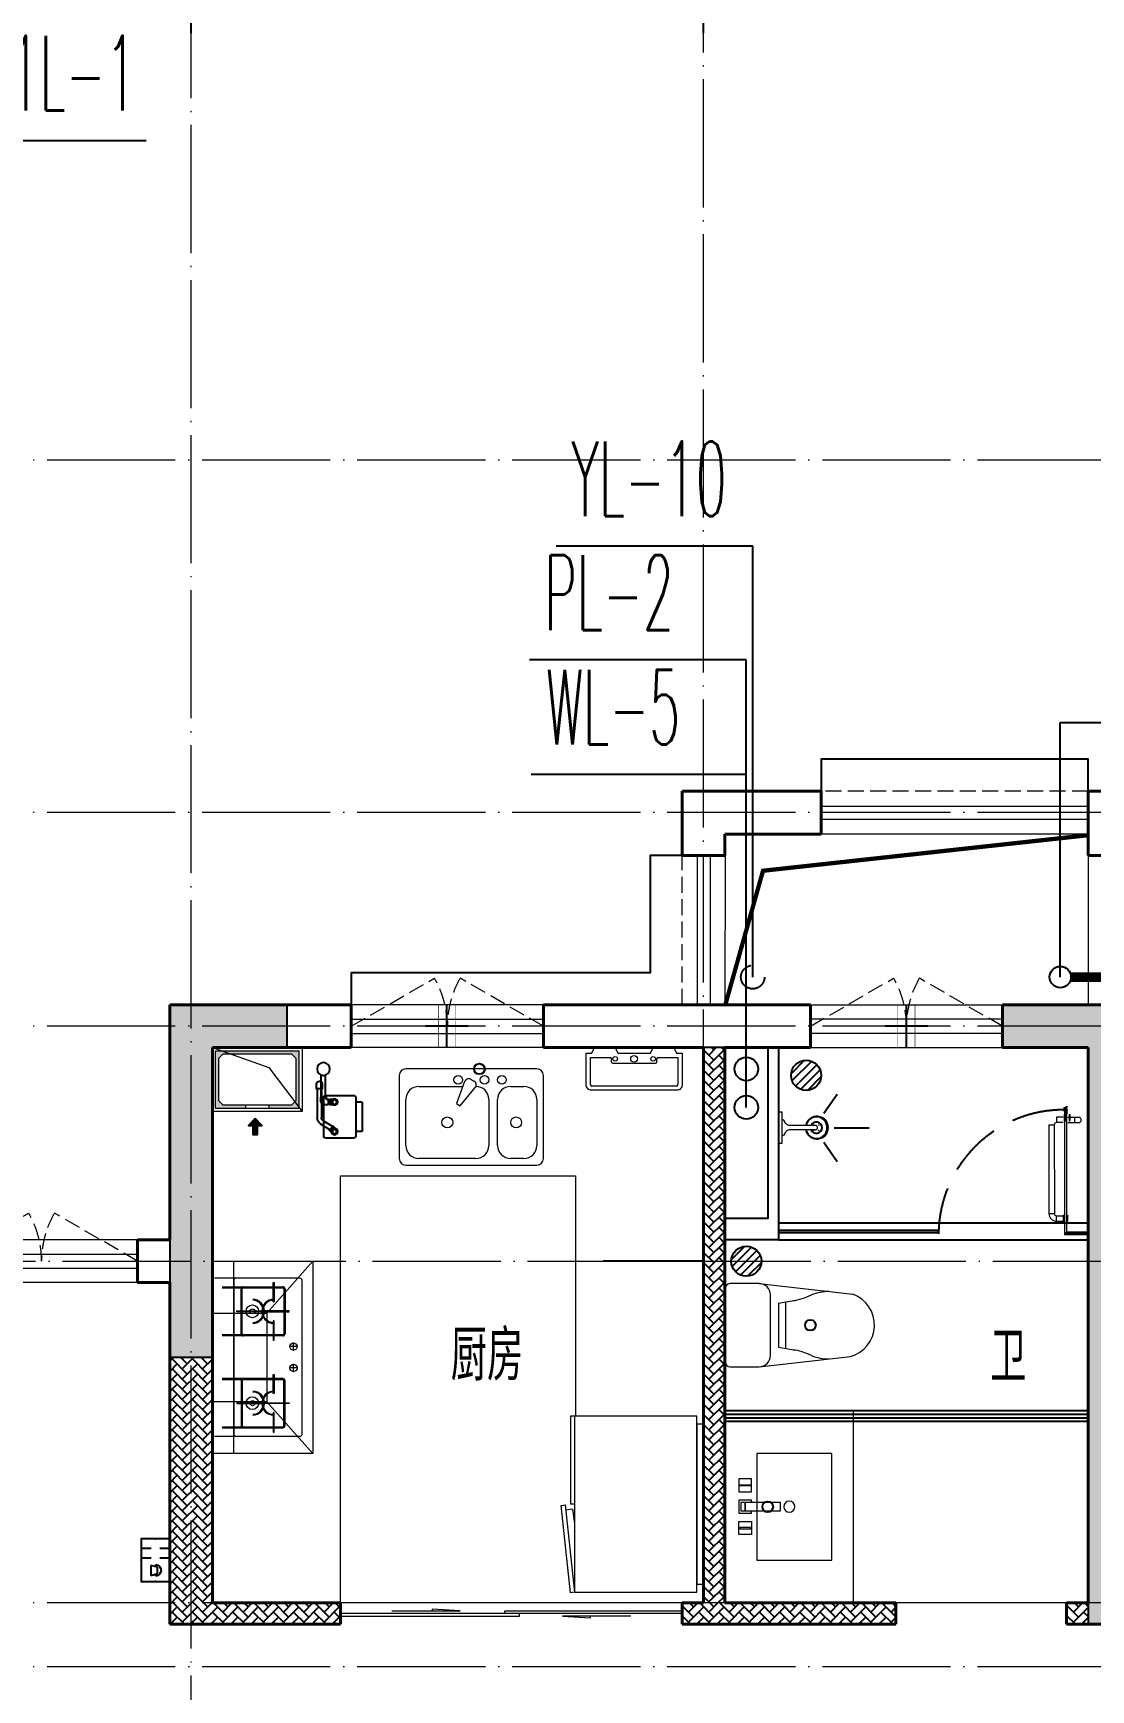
# Model space of a CAD drawing. Extents: x 27938 to 1042331, y -235042 to 1535213.
# Drawn here: x 696977 to 701930, y 370616 to 378374 of the extents above; entities that cross this region are included whole.
import ezdxf
from ezdxf.enums import TextEntityAlignment as Align

# ---------------------------------------------------------------- set-up
doc = ezdxf.new("R2010")
doc.units = 0
doc.header["$LTSCALE"] = 1000
doc.header["$MEASUREMENT"] = 0
doc.linetypes.add('DASH', pattern=[0.35, 0.25, -0.1])
doc.linetypes.add('DOTE', pattern=[2.42, 2, -0.2, 0.02, -0.2])
for name, color, linetype in [('$RECOVER_210609100354-13', 7, 'Continuous'), ('$RECOVER_210609100354-32', 7, 'Continuous'), ('3.5方案汇报，与郭总、侯月琴确定户型_t8$0$2020.03.04 -1安徽标准化洋房户型(UA）_t8_t8$0$看线', 154, 'Continuous'), ('AH-FURNITURE', 1, 'Continuous'), ('AXIS', 3, 'Continuous'), ('COLUMN', 9, 'Continuous'), ('CURTWALL', 4, 'Continuous'), ('DIM_凝结', 3, 'Continuous'), ('DIM_污水', 3, 'Continuous'), ('DIM_给水', 3, 'Continuous'), ('DIM_雨水', 3, 'Continuous'), ('DIM_餐饮排水', 3, 'Continuous'), ('EQUIP-安防', 3, 'Continuous'), ('EQUIP_地漏', 7, 'Continuous'), ('EQUIP_污水', 7, 'Continuous'), ('IP-bath&kitchen-JOHNSON', 4, 'Continuous'), ('P-bath&kitchen-JOHNSON', 4, 'Continuous'), ('PIPE-凝结', 150, 'N'), ('PUB_TEXT', 4, 'Continuous'), ('VPIPE-凝结', 150, 'Continuous'), ('VPIPE-污水', 2, 'W'), ('VPIPE-雨水', 4, 'DASH'), ('VPIPE-餐饮排水', 41, 'P'), ('保温', 6, 'Continuous'), ('建筑-排气道', 9, 'Continuous'), ('机电标识类', 1, 'Continuous'), ('看线', 251, 'Continuous')]:
    doc.layers.add(name, color=color, linetype=linetype)
for name, color, linetype, lineweight in [('DOTE', 19, 'DOTE', 9), ('LVTRY', 1, 'Continuous', 13), ('PUB_HATCH', 8, 'Continuous', 9), ('WALL', 9, 'Continuous', 40), ('WINDOW', 8, 'Continuous', 15), ('平面-栏杆', 135, 'Continuous', 15), ('平面-看线', 45, 'Continuous', 15), ('平面-空调室内机', 176, 'Continuous', 9), ('平面-空调预留孔', 173, 'Continuous', 15), ('空调', 76, 'Continuous', 13), ('立面-洞口示意', 152, 'Continuous', 13)]:
    doc.layers.add(name, color=color, linetype=linetype, lineweight=lineweight)
doc.styles.add('_TCH_DIM_T3', font='SIMPLEX.shx', dxfattribs={"width": 0.494118, "bigfont": 'GBCBIG.shx'})
doc.styles.add('_TEL_DIM', font='SIMPLEX', dxfattribs={"width": 0.8, "height": 3.5, "bigfont": 'HZTXT'})
doc.styles.add('_TWT_SERIAL', font='simplex.shx', dxfattribs={"width": 0.6, "oblique": 10, "height": 3, "bigfont": 'aadri.shx'})
doc.styles.add('DIM_FONT', font='SIMPLEX.shx', dxfattribs={"width": 0.56})
doc.styles.get("Standard").update_dxf_attribs({"font": 'gbenor.shx', "bigfont": 'gbcbig.shx'})
doc.linetypes.add('N', pattern='A,3,-0.2,["N",Standard,S=0.25,R=0,X=-0.1,Y=-0.115],-0.2', length=3.4)
doc.linetypes.add('P', pattern='A,3,-0.2,["P",Standard,S=0.25,R=0,X=-0.1,Y=-0.115],-0.2', length=3.4)
doc.linetypes.add('W', pattern='A,3,-0.2,["W",Standard,S=0.25,R=0,X=-0.1,Y=-0.115],-0.2', length=3.4)
doc.dimstyles.new('_TCH_ARCH&&100', dxfattribs={"dimtxt": 297.5, "dimasz": 100, "dimexe": 250, "dimexo": 300, "dimgap": 126.25, "dimtad": 1, "dimdec": 0, "dimzin": 0, "dimdsep": 46, "dimtxsty": '_TCH_DIM_T3', "dimblk": 'ARCHTICK', "dimcen": 0.09, "dimclrt": 4, "dimazin": 2, "dimtfac": 1, "dimtdec": 0, "dimtix": 1, "dimtmove": 2, "dimatfit": 3, "dimfxl": 1, "dimtolj": 1, "dimtzin": 0, "dimarcsym": 0})
pattern_1 = [(45, (0, 0), (0, 47.4157523), [100.584, -33.528]), (135, (23.708, 23.708), (3e-15, 47.4157523), [100.584, -33.528])]

# ---------------------------------------------------------------- blocks, each defined once
blk = doc.blocks.new('dongkong')
at = {"color": 0}
blk.add_wipeout([(-603756, 210771), (-603756, 210570.8), (-603836, 210570.8), (-603836, 210771)], dxfattribs=at)
at = {"layer": '机电标识类', "color": 0, "linetype": 'DASH', "ltscale": 400}
for p, q in [((-603796, 210771), (-603796, 210570.8)), ((-603896, 210670.7), (-603696, 210670.7))]:
    blk.add_line(p, q, dxfattribs=at)
at = {"layer": '空调', "color": 0, "linetype": 'DASH', "const_width": 2}
blk.add_lwpolyline([(-603756, 210771), (-603756, 210570.8), (-603836, 210570.8), (-603836, 210771)], close=True, dxfattribs=at)
blk = doc.blocks.new('GFDGDGRDGRDG')
at = {"layer": 'DOTE', "linetype": 'DOTE', "ltscale": 0.3}
for p, q in [((590893.7, 360558.3), (590893.7, 376108.3)), ((593293.7, 368758.3), (593293.7, 376108.3)), ((626393.7, 374108.3), (573593.7, 374108.3)), ((626393.7, 372458.3), (573593.7, 372458.3)), ((626393.7, 371458.3), (573593.7, 371458.3)), ((573593.7, 370358.3), (626393.7, 370358.3)), ((626393.7, 368758.3), (573593.7, 368758.3)), ((626393.7, 368458.3), (573593.7, 368458.3))]:
    blk.add_line(p, q, dxfattribs=at)
blk = doc.blocks.new('VDVDVDCZSCCS')
at = {"layer": '保温', "linetype": 'ByBlock', "ltscale": 10}
h = blk.add_hatch(dxfattribs=at)
h.set_pattern_fill('AR-HBONE', color=251, scale=55)
h.set_pattern_definition(pattern_1)
h.paths.add_polyline_path([(554116.6, 373623.7), (554116.5, 371023.7), (554016.5, 371023.7), (554016.6, 373623.7)])
h = blk.add_hatch(dxfattribs=at)
h.set_pattern_fill('AR-HBONE', color=251, scale=55)
h.set_pattern_definition(pattern_1)
h.paths.add_polyline_path([(551716.6, 372173.7), (551716.5, 370923.7), (551516.5, 370923.7), (551516.6, 372173.7)])
h = blk.add_hatch(dxfattribs=at)
h.set_pattern_fill('AR-HBONE', color=251, scale=55)
h.set_pattern_definition(pattern_1)
h.paths.add_polyline_path([(551716.5, 370923.7), (551716.5, 371023.7), (552316.5, 371023.7), (552316.5, 370923.7)])
h = blk.add_hatch(dxfattribs=at)
h.set_pattern_fill('AR-HBONE', color=251, scale=55)
h.set_pattern_definition(pattern_1)
edge = h.paths.add_edge_path()
edge.add_line((553916.6, 370923.7), (553916.6, 371023.7))
edge.add_line((553917.7, 371023.7), (554916.5, 371023.7))
edge.add_line((554916.5, 371023.7), (554916.5, 370923.7))
edge.add_line((554916.5, 370923.7), (553916.6, 370923.7))
h = blk.add_hatch(dxfattribs=at)
h.set_pattern_fill('AR-HBONE', color=251, scale=55)
h.set_pattern_definition(pattern_1)
h.paths.add_polyline_path([(555716.5, 370923.7), (555716.5, 371023.7), (555816.5, 371023.7), (555816.5, 370923.7)])
at = {"layer": '保温', "color": 251, "linetype": 'ByBlock', "ltscale": 10}
blk.add_line((554116.6, 373623.7), (554016.6, 373623.7), dxfattribs=at)
blk = doc.blocks.new('HFHFHFHFTF')
at = {"layer": 'PUB_HATCH'}
for points in [[(552066.6, 373623.7), (552066.6, 373823.7), (551516.6, 373823.7), (551516.6, 372173.7), (551716.6, 372173.7), (551716.6, 373623.7)], [(556016.6, 373823.7), (555416.6, 373823.7), (555416.6, 373623.7), (555816.6, 373623.7), (555816.6, 370923.7), (556016.6, 370923.7)]]:
    blk.add_hatch(color=256, dxfattribs=at).paths.add_polyline_path(points)
at = {"layer": 'COLUMN', "color": 8}
for p, q in [((552066.6, 373823.7), (551516.6, 373823.7)), ((551516.6, 373823.7), (551516.6, 372173.7)), ((552066.6, 373623.7), (552066.6, 373823.7)), ((556016.6, 373823.7), (555416.6, 373823.7)), ((555416.6, 373823.7), (555416.6, 373623.7)), ((551716.6, 372173.7), (551716.6, 373623.7)), ((551716.6, 373623.7), (552066.6, 373623.7)), ((555416.6, 373623.7), (555816.6, 373623.7)), ((555816.6, 373623.7), (555816.6, 370923.7)), ((551516.6, 372173.7), (551716.6, 372173.7)), ((555816.6, 370923.7), (556016.6, 370923.7))]:
    blk.add_line(p, q, dxfattribs=at)
blk = doc.blocks.new('A$C60D053AF')
at = {"layer": 'AH-FURNITURE', "color": 0}
for p, q in [((192.5, -71), (327.6, -71)), ((232.5, -90), (128.3, -90)), ((232.5, -110), (128.3, -110)), ((192.5, -91), (327.6, -91)), ((245, -129.5), (245, -122.5)), ((265, -129.5), (265, -122.5)), ((341.7, -96.9), (370, -143.2)), ((355.9, -82.7), (384.2, -129)), ((255, -281), (255, -251)), ((255, -281), (393, -281)), ((393, -281), (393, -251))]:
    blk.add_line(p, q, dxfattribs=at)
for points in [[(170, -68, 1), (170, -94), (192.5, -94), (192.5, -68)], [(234, -251), (414, -251, 0.414214), (424, -241), (424, -111, 0.414214), (414, -101), (234, -101, 0.414214), (224, -111), (224, -241, 0.414214)], [(268, -122.5), (268, -107, 0.414214), (248, -87), (232.5, -87), (232.5, -113), (242, -113), (242, -122.5)], [(242, -152, 1), (268, -152), (268, -129.5), (242, -129.5)], [(383.8, -161.2, 1), (402.2, -142.8), (386.3, -126.9), (367.9, -145.3)]]:
    blk.add_lwpolyline(points, format="xyb", close=True, dxfattribs=at)
for centre, radius in [((100, -100), 30), ((255, -152), 15), ((255, -152), 10), ((393, -152), 15), ((393, -152), 10)]:
    blk.add_circle(centre, radius, dxfattribs=at)
for radius in [40, 20]:
    blk.add_arc((327.6, -111), radius, 45, 90, dxfattribs=at)
blk = doc.blocks.new('*U40')
h = blk.add_hatch(color=0)
h.set_gradient(color1=(0, 0, 255), rotation=180, tint=1)
h.paths.add_polyline_path([(0, 0), (-6.35, -6.35), (-6.35, -2.159), (-15, -2.159), (-15, 2.159), (-6.35, 2.159), (-6.35, 6.35)])
at = {"color": 0, "linetype": 'Continuous'}
blk.add_lwpolyline([(0, 0), (-6.35, -6.35), (-6.35, -2.159), (-15, -2.159), (-15, 2.159), (-6.35, 2.159), (-6.35, 6.35)], close=True, dxfattribs=at)
blk = doc.blocks.new('sgrsefv')
at = {"layer": 'PUB_HATCH'}
blk.add_hatch(color=0, dxfattribs=at).paths.add_polyline_path([(1112933.3, 840916.3), (1112933.3, 840646.3), (1113073.3, 840646.3), (1113073.3, 840661.3), (1112968.3, 840661.3), (1112948.3, 840681.3), (1112948.3, 840881.3), (1112968.3, 840901.3), (1113288.3, 840901.3), (1113308.3, 840881.3), (1113308.3, 840681.3), (1113288.3, 840661.3), (1113183.3, 840661.3), (1113183.3, 840646.3), (1113323.3, 840646.3), (1113323.3, 840916.3)])
at = {"layer": 'LVTRY', "color": 0}
for p, q in [((1113073.3, 840661.3), (1113073.3, 840646.3)), ((1113183.3, 840661.3), (1113183.3, 840646.3))]:
    blk.add_line(p, q, dxfattribs=at)
for points in [[(1112918.3, 840931.3), (1113338.3, 840931.3), (1113338.3, 840631.3), (1112918.3, 840631.3)], [(1112933.3, 840916.3), (1113323.3, 840916.3), (1113323.3, 840646.3), (1112933.3, 840646.3)], [(1113288.3, 840661.3), (1112968.3, 840661.3), (1112948.3, 840681.3), (1112948.3, 840881.3), (1112968.3, 840901.3), (1113288.3, 840901.3), (1113308.3, 840881.3), (1113308.3, 840681.3), (1113288.3, 840661.3)]]:
    blk.add_lwpolyline(points, close=True, dxfattribs=at)
at = {"layer": '立面-洞口示意', "color": 0}
blk.add_lwpolyline([(1112918.3, 840931.3), (1113181.8, 840837.4), (1113338.3, 840631.3)], dxfattribs=at)
at = {"layer": '建筑-排气道', "color": 8, "xscale": -5, "yscale": 5, "zscale": 5, "rotation": 270}
blk.add_blockref('*U40', (1113118.4, 840599), dxfattribs=at)
blk = doc.blocks.new('rtyg7uyhg')
at = {"layer": 'LVTRY', "color": 0}
for p, q in [((194234.6, 45488.8), (193621, 45488.8)), ((193590.3, 45458.1), (193590.3, 45069.5)), ((193682.3, 45407), (193887.8, 45407)), ((193896.4, 45429.9), (193857.6, 45326.3)), ((193875.3, 45316), (193945.6, 45401.5)), ((193925.8, 45440.4), (193940.1, 45432.2)), ((194111.9, 45407), (194173.3, 45407)), ((194265.3, 45069.5), (194265.3, 45458.1)), ((193621, 45130.8), (193621, 45345.6)), ((193857.6, 45326.3), (193875.3, 45316)), ((194009.6, 45345.6), (194009.6, 45130.8)), ((194050.5, 45130.8), (194050.5, 45345.6)), ((194234.6, 45345.6), (194234.6, 45130.8)), ((193621, 45038.8), (194234.6, 45038.8)), ((193948.3, 45069.5), (193682.3, 45069.5)), ((194173.3, 45069.5), (194111.9, 45069.5))]:
    blk.add_line(p, q, dxfattribs=at)
for centre, radius in [((193866.4, 45437.7), 20.5), ((193989.2, 45437.7), 20.5), ((194071, 45437.7), 20.5), ((193815.3, 45238.2), 25.6), ((194137.5, 45238.2), 25.6)]:
    blk.add_circle(centre, radius, dxfattribs=at)
for centre, radius, start, end in [((193621, 45458.1), 30.7, 89.99999, 179.99999), ((194234.6, 45458.1), 30.7, 359.99999, 89.99999), ((193682.3, 45345.6), 61.4, 89.99999, 179.99999), ((193915.6, 45422.7), 20.5, 59.99999, 159.46231), ((193929.8, 45414.5), 20.5, 320.53767, 59.99999), ((193948.3, 45345.6), 61.4, 359.99999, 89.99999), ((194111.9, 45345.6), 61.4, 89.99999, 179.99999), ((194173.3, 45345.6), 61.4, 359.99999, 89.99999), ((193682.3, 45130.8), 61.4, 179.99999, 269.99999), ((193948.3, 45130.8), 61.4, 269.99999, 359.99999), ((194111.9, 45130.8), 61.4, 179.99999, 269.99999), ((194173.3, 45130.8), 61.4, 269.99999, 359.99999), ((193621, 45069.5), 30.7, 179.99999, 269.99999), ((194234.6, 45069.5), 30.7, 269.99999, 359.99999)]:
    blk.add_arc(centre, radius, start, end, dxfattribs=at)
at = {"layer": 'LVTRY', "color": 0, "style": 'DIM_FONT', "width": 0.8, "flags": 9}
for tag in ['YSIZE', 'XSIZE']:
    blk.add_attdef(tag, (193927.8, 45487.8), '', height=0.5, rotation=89.99999, dxfattribs=at)
blk = doc.blocks.new('A-Kitchen-7')
at = {"layer": 'LVTRY', "color": 0}
for p, q in [((-518.7, 779.7), (-7.2, 834.3)), ((-515, 756), (-518.7, 779.7)), ((-3.6, 810.6), (-515, 756)), ((-29.1, 767), (-35.2, 806.4)), ((-7.2, 834.3), (-3.6, 810.6)), ((515, 780), (0, 780)), ((0, 756), (0, 780)), ((515, 756), (515, 780)), ((515, 756), (-515, 756)), ((-515, 756), (-515, 40)), ((-485.6, 760.5), (-484.9, 756)), ((-29.1, 767), (-112.1, 756)), ((515, 40), (515, 756)), ((-515, 40), (515, 40))]:
    blk.add_line(p, q, dxfattribs=at)
blk.add_lwpolyline([(-468.9, 40), (-468.9, 0), (468.9, 0), (468.9, 40)], close=True, dxfattribs=at)
blk = doc.blocks.new('FRSDFDGDGDRGDR')
at = {"layer": '平面-空调预留孔', "color": 0}
for p, q in [((699612.3, 775044), (699612.3, 775441.2)), ((699618.9, 775447.8), (699746.3, 775447.8)), ((699746.3, 775447.8), (699746.3, 775355.4)), ((699719.9, 775342.2), (699719.9, 775143)), ((699726.5, 775348.8), (699739.7, 775348.8)), ((699726.5, 775136.4), (699739.7, 775136.4)), ((699746.3, 775129.8), (699746.3, 775037.4)), ((699746.3, 775037.4), (699618.9, 775037.4))]:
    blk.add_line(p, q, dxfattribs=at)
blk.add_lwpolyline([(699766.1, 775166.7), (699792.5, 775153.5), (699792.5, 775057.2), (699766.1, 775044), (699766.1, 775017.6), (699618.9, 775017.6, -0.414214), (699592.5, 775044), (699592.5, 775441.2, -0.414214), (699618.9, 775467.6), (699766.1, 775467.6), (699766.1, 775441.2), (699792.5, 775428), (699792.5, 775331.6), (699766.1, 775318.4)], format="xyb", close=True, dxfattribs=at)
for centre, radius in [((699739.7, 775331.6), 10.6), ((699739.7, 775243.2), 15.8), ((699739.7, 775153.5), 10.6)]:
    blk.add_circle(centre, radius, dxfattribs=at)
for centre, start, end in [((699618.9, 775441.2), 90, 180), ((699739.7, 775355.4), 270, 360), ((699726.5, 775342.2), 90, 180), ((699726.5, 775143), 180, 270), ((699739.7, 775129.8), 0, 90), ((699618.9, 775044), 180, 270)]:
    blk.add_arc(centre, 6.6, start, end, dxfattribs=at)
blk = doc.blocks.new('vcxvcdfvdxv')
at = {"layer": 'LVTRY', "color": 0}
for p, q in [((582293.7, 370358.3), (582763.9, 370358.3)), ((582393.7, 369458.3), (582393.7, 370358.3)), ((582547.9, 370115.4), (582763.9, 370358.3)), ((582763.9, 370358.3), (582763.9, 369458.3)), ((582703.7, 370278.3), (582303.7, 370278.3)), ((582393.7, 370268.3), (582393.7, 369548.3)), ((582713.7, 369548.3), (582713.7, 370268.3)), ((582338.7, 370238.3), (582623.7, 370238.3)), ((582338.7, 370233.3), (582623.7, 370233.3)), ((582428.7, 370018.3), (582428.7, 370228.3)), ((582433.7, 370018.3), (582433.7, 370228.3)), ((582578.9, 370168.3), (582578.9, 370258.3)), ((582578.9, 370258.3), (582583.4, 370258.3)), ((582583.4, 370258.3), (582583.4, 370168.3)), ((582628.7, 370228.3), (582628.7, 370018.3)), ((582633.7, 370228.3), (582633.7, 370018.3)), ((582293.7, 370115.4), (582547.9, 370115.4)), ((582393.7, 369700.3), (582393.7, 370115.4)), ((582408.7, 370125.6), (582536.2, 370125.6)), ((582408.7, 370121.1), (582408.7, 370125.6)), ((582536.2, 370121.1), (582408.7, 370121.1)), ((582653.7, 370125.6), (582526.2, 370125.6)), ((582526.2, 370125.6), (582526.2, 370121.1)), ((582526.2, 370121.1), (582653.7, 370121.1)), ((582536.2, 370125.6), (582536.2, 370121.1)), ((582547.9, 370115.4), (582547.9, 369700.3)), ((582583.4, 370168.3), (582578.9, 370168.3)), ((582653.7, 370121.1), (582653.7, 370125.6)), ((582583.4, 370078.3), (582578.9, 370078.3)), ((582578.9, 370078.3), (582578.9, 369988.3)), ((582583.4, 369988.3), (582583.4, 370078.3)), ((582623.7, 370013.3), (582338.7, 370013.3)), ((582623.7, 370008.3), (582338.7, 370008.3)), ((582578.9, 369988.3), (582583.4, 369988.3)), ((582693.1, 369958.3), (582654.3, 369958.3)), ((582673.7, 369938.9), (582673.7, 369977.7)), ((582673.7, 369838.9), (582673.7, 369877.7)), ((582623.7, 369808.3), (582338.7, 369808.3)), ((582623.7, 369803.3), (582338.7, 369803.3)), ((582428.7, 369798.3), (582428.7, 369588.3)), ((582433.7, 369798.3), (582433.7, 369588.3)), ((582578.9, 369738.3), (582578.9, 369828.3)), ((582578.9, 369828.3), (582583.4, 369828.3)), ((582583.4, 369828.3), (582583.4, 369738.3)), ((582628.7, 369588.3), (582628.7, 369798.3)), ((582633.7, 369588.3), (582633.7, 369798.3)), ((582693.1, 369858.3), (582654.3, 369858.3)), ((582583.4, 369738.3), (582578.9, 369738.3)), ((582547.9, 369700.3), (582293.7, 369700.3)), ((582536.2, 369695.6), (582408.7, 369695.6)), ((582408.7, 369695.6), (582408.7, 369691.1)), ((582408.7, 369691.1), (582536.2, 369691.1)), ((582526.2, 369691.1), (582526.2, 369695.6)), ((582526.2, 369695.6), (582653.7, 369695.6)), ((582653.7, 369691.1), (582526.2, 369691.1)), ((582536.2, 369691.1), (582536.2, 369695.6)), ((582763.9, 369458.3), (582547.9, 369700.3)), ((582583.4, 369648.3), (582578.9, 369648.3)), ((582578.9, 369648.3), (582578.9, 369558.3)), ((582583.4, 369558.3), (582583.4, 369648.3)), ((582653.7, 369695.6), (582653.7, 369691.1)), ((582338.7, 369583.3), (582623.7, 369583.3)), ((582338.7, 369578.3), (582623.7, 369578.3)), ((582303.7, 369538.3), (582703.7, 369538.3)), ((582578.9, 369558.3), (582583.4, 369558.3)), ((582763.9, 369458.3), (582293.7, 369458.3))]:
    blk.add_line(p, q, dxfattribs=at)
blk.add_lwpolyline([(582893.7, 368758.3), (582893.7, 370758.3), (583993.7, 370758.3), (583993.7, 369632.3)], dxfattribs=at)
for centre, radius in [((582481.2, 370123.3), 29.7), ((582481.2, 370123.3), 11.7), ((582673.7, 369958.3), 17), ((582673.7, 369858.3), 17), ((582481.2, 369693.3), 29.7), ((582481.2, 369693.3), 11.7)]:
    blk.add_circle(centre, radius, dxfattribs=at)
for centre, radius, start, end in [((582403.7, 370268.3), 10, 90, 180), ((582703.7, 370268.3), 10, 0, 90), ((582438.7, 370228.3), 10, 90, 180), ((582438.7, 370228.3), 5, 90, 180), ((582623.7, 370228.3), 10, 0, 90), ((582623.7, 370228.3), 5, 0, 90), ((582481.2, 370123.3), 56.7, 2.27424, 87.72576), ((582481.2, 370123.3), 52.2, 2.47041, 87.52959), ((582481.2, 370123.3), 56.7, 272.27424, 357.72576), ((582481.2, 370123.3), 52.2, 272.47041, 357.52959), ((582581.2, 370123.3), 56.7, 92.27424, 177.72576), ((582581.2, 370123.3), 56.7, 182.27424, 267.72576), ((582581.2, 370123.3), 52.2, 92.47041, 177.52959), ((582581.2, 370123.3), 52.2, 182.47041, 267.52959), ((582438.7, 370018.3), 10, 180, 270), ((582438.7, 370018.3), 5, 180, 270), ((582623.7, 370018.3), 5, 270, 0), ((582623.7, 370018.3), 10, 270, 0), ((582438.7, 369798.3), 10, 90, 180), ((582438.7, 369798.3), 5, 90, 180), ((582623.7, 369798.3), 10, 0, 90), ((582623.7, 369798.3), 5, 0, 90), ((582481.2, 369693.3), 56.7, 2.27424, 87.72576), ((582481.2, 369693.3), 52.2, 2.47041, 87.52959), ((582581.2, 369693.3), 56.7, 92.27424, 177.72576), ((582581.2, 369693.3), 52.2, 92.47041, 177.52959), ((582481.2, 369693.3), 56.7, 272.27424, 357.72576), ((582481.2, 369693.3), 52.2, 272.47041, 357.52959), ((582581.2, 369693.3), 56.7, 182.27424, 267.72576), ((582581.2, 369693.3), 52.2, 182.47041, 267.52959), ((582438.7, 369588.3), 10, 180, 270), ((582438.7, 369588.3), 5, 180, 270), ((582623.7, 369588.3), 5, 270, 0), ((582623.7, 369588.3), 10, 270, 0), ((582403.7, 369548.3), 10, 180, 270), ((582703.7, 369548.3), 10, 270, 0)]:
    blk.add_arc(centre, radius, start, end, dxfattribs=at)
at = {"color": 8}
for name, p in [('sgrsefv', (-530624.6, -469573)), ('rtyg7uyhg', (389578.4, 325769.5))]:
    blk.add_blockref(name, p, dxfattribs=at)
at = {"color": 8, "rotation": 90}
blk.add_blockref('FRSDFDGDGDRGDR', (1359511.2, -328434.2), dxfattribs=at)
at = {"color": 8, "xscale": -1, "rotation": 90}
blk.add_blockref('A$C60D053AF', (582713.7, 371358.3), dxfattribs=at)
at = {"layer": 'LVTRY', "color": 8, "extrusion": (0, 0, -1), "xscale": -0.7999999999883585, "yscale": 0.7999999999883585, "zscale": -0.7999999999883585, "rotation": 270}
blk.add_blockref('A-Kitchen-7', (-584593.7, 369220.3), dxfattribs=at)
blk = doc.blocks.new('$equip$00002628')
at = {"color": 0, "linetype": 'Continuous'}
for p, q in [((-0.625, 0.415), (0.625, 0.415)), ((-0.625, -0.415), (-0.625, 0.415)), ((-0.472, 0.01), (-0.409, 0.01)), ((-0.446, -0.138), (-0.395, 0.058)), ((-0.395, 0.058), (-0.395, 0.058)), ((-0.395, 0.058), (-0.206, 0.058)), ((-0.206, 0.058), (-0.155, -0.138)), ((-0.191, 0.01), (-0.129, 0.01)), ((0.071, 0.129), (0.071, 0.415)), ((0.35, 0.129), (0.35, 0.415)), ((0.625, 0.415), (0.625, -0.415)), ((0.625, -0.415), (-0.625, -0.415)), ((-0.155, -0.138), (-0.446, -0.138)), ((0.071, -0.415), (0.071, -0.129)), ((0.35, -0.415), (0.35, -0.129))]:
    blk.add_line(p, q, dxfattribs=at)
at = {"color": 0, "const_width": 0.05}
blk.add_lwpolyline([(-0.625, 0.415), (0.625, 0.415), (0.625, -0.415), (-0.625, -0.415), (-0.625, 0.415), (0.625, 0.415)], dxfattribs=at)
at = {"color": 0, "linetype": 'Continuous'}
blk.add_arc((-0.3, -0.011), 0.173, 6.9897, 173.0103, dxfattribs=at)
at = {"color": 0}
for p in [(-0.625, 0), (0, 0.415), (0, -0.415), (0.625, 0)]:
    blk.add_point(p, dxfattribs=at)
at = {"color": 0, "style": '_TEL_DIM', "flags": 1}
blk.add_attdef('A', text='', height=0.000025, dxfattribs=at).set_placement((0, 0), align=Align.MIDDLE_CENTER)
blk = doc.blocks.new('HGFHGGGDFGRD')
at = {"layer": 'EQUIP-安防', "color": 8, "xscale": -160, "yscale": 160, "zscale": 160, "rotation": 270}
blk.add_blockref('$equip$00002628', (697550.2, 371223.7), dxfattribs=at)
blk = doc.blocks.new('rrrrrrrrrrrra')
at = {"color": 0}
for p, q in [((252.6, 483.7), (-87.4, 483.7)), ((-112.4, 458.7), (-112.4, 324.3)), ((277.6, 324.3), (277.6, 458.7)), ((-112.4, 324.3), (-63.7, -103.4)), ((277.6, 324.3), (227.5, -115.6)), ((-59.1, 271.1), (224.3, 271.1)), ((-20.6, 232.4), (-34.2, 153.6)), ((191.3, 200.5), (-26.1, 200.5)), ((185.8, 232.4), (-20.6, 232.4)), ((185.8, 232.4), (199.4, 153.6))]:
    blk.add_line(p, q, dxfattribs=at)
for centre, radius, start, end in [((-87.4, 458.7), 25, 90, 180), ((252.6, 458.7), 25, 0, 90), ((-59.1, 324.3), 53.3, 180, 270), ((224.3, 324.3), 53.3, 270, 0), ((-322.6, 209.8), 293.8, 333.53685, 351.48282), ((487.8, 209.8), 293.8, 188.51718, 206.46315), ((149, -3.2), 224.1, 158.52022, 180), ((16.2, -3.2), 224.1, 0, 21.47978), ((83.8, -63.6), 152.8, 195.07732, 340.11812)]:
    blk.add_arc(centre, radius, start, end, dxfattribs=at)
blk = doc.blocks.new('A$C1E0F638F')
at = {"color": 0}
for points in [[(499.7, 435.1), (499.7, 85.1), (0, 85.1), (0, 435.1)], [(269.9, 30), (229.9, 30), (229.9, 195), (269.9, 195)], [(119.9, 0), (179.9, 0), (179.9, 60), (119.9, 60)], [(146.9, 55), (152.9, 55), (152.9, 5), (146.9, 5)], [(229.9, 30), (269.9, 30), (269.9, 10), (229.9, 10)], [(379.9, 0), (319.9, 0), (319.9, 60), (379.9, 60)], [(352.9, 55), (346.9, 55), (346.9, 5), (352.9, 5)]]:
    blk.add_lwpolyline(points, close=True, dxfattribs=at)
blk.add_lwpolyline([(269.9, 60), (279.9, 60), (279.9, 0), (219.9, 0), (219.9, 60), (229.9, 60)], dxfattribs=at)
blk.add_circle((249.9, 236.3), 26, dxfattribs=at)
blk = doc.blocks.new('135')
blk.add_hatch(color=0).paths.add_polyline_path([(4.8, 1.8), (3.6, -1), (-4.7, 2.5), (-3.5, 5.3)])
at = {"color": 0}
for p, q in [((-6.3, 2.6), (5.4, -2.3)), ((-5.7, 2.9), (-5.2, 2.7)), ((-5.6, 18.9), (-3.4, 19.4)), ((-3.4, 19.4), (-5.5, 19.4)), ((5.2, 10.9), (-5.3, 10.9)), ((5.2, 9.7), (-5.2, 9.7)), ((-5.2, 2.7), (-3.8, 5.9)), ((-5, 10.9), (-5, 30.5)), ((-3.8, 5.9), (5.4, 2.1)), ((0, 0), (0, 39.1)), ((5.6, 18.9), (3.4, 19.3)), ((3.4, 19.3), (5.6, 19.3)), ((4.1, -1.2), (5.4, 2.1)), ((5, 10.9), (5, 32.3)), ((4.1, -1.2), (5.7, -1.8))]:
    blk.add_line(p, q, dxfattribs=at)
for centre, radius, start, end in [((6.2, 15.8), 13.5, 151.01474, 204.84033), ((13.5, 4.2), 20.5, 163.09243, 182.0012), ((-6, 3.6), 1, 184.22753, 248.46611), ((8.6, 15.5), 14.6, 166.278, 198.09535), ((13.5, 4.2), 19.5, 163.74431, 182.52687), ((-5.5, 3.3), 0.5, 181.9385, 247.25971), ((-5.2, 22.1), 0.5, 335.76434, 151.01474), ((3.8, 18.1), 9.42, 155.76434, 171.97728), ((5.2, 22.3), 0.5, 29.84246, 204.57404), ((-5.9, 17.2), 11.7, 10.47502, 24.57404), ((29.1, 6.7), 24, 172.94395, 199.23182), ((-6.3, 15.4), 12.4, 338.64492, 16.0476), ((-6, 15.8), 13.4, 334.91114, 29.84246), ((26.4, 6.3), 20.6, 169.14538, 199.95258), ((5.9, -1.2), 1.17, 247.45971, 19.95258), ((5.9, -1.4), 0.5, 247.45971, 19.23182)]:
    blk.add_arc(centre, radius, start, end, dxfattribs=at)
blk.add_open_spline([(-5, 30.5), (-4.1, 31.3), (-2.3, 33), (0.9, 29.2), (3.5, 31.1), (5, 32.3)], degree=3, knots=[0, 0, 0, 0, 3.066329, 6.218313, 11.124135, 11.124135, 11.124135, 11.124135], dxfattribs=at)
blk = doc.blocks.new('SDFAWERAWER')
at = {"layer": 'LVTRY', "color": 0}
for p, q in [((593987.8, -1242190.5), (593978.2, -1242214)), ((594017.1, -1242202.5), (593987.8, -1242190.5)), ((594015.8, -1242220.4), (594027.2, -1242192.7)), ((594027.2, -1242192.7), (594033, -1242195.1)), ((593941.2, -1242210.1), (593783.7, -1242594.8)), ((593964.6, -1242219.7), (593807.2, -1242604.4)), ((593941.2, -1242210.1), (593964.6, -1242219.7)), ((594007.5, -1242226), (593978.2, -1242214)), ((594015.8, -1242220.4), (594021.7, -1242222.8)), ((594025.7, -1242203.9), (594018.5, -1242221.5)), ((594018.5, -1242221.5), (594021.5, -1242220.3)), ((594025.4, -1242210.8), (594021.5, -1242220.3)), ((594022.6, -1242220.7), (594021.7, -1242222.8)), ((594021.7, -1242222.8), (594023.9, -1242221.9)), ((594022.6, -1242211.4), (594029.8, -1242193.8)), ((594024.2, -1242221.4), (594023.9, -1242221.9)), ((594025.4, -1242210.8), (594031.1, -1242196.8)), ((594027.7, -1242234.3), (594078.4, -1242255)), ((594029.8, -1242193.8), (594031.1, -1242196.8)), ((594032.2, -1242197.2), (594033, -1242195.1)), ((594033, -1242195.1), (594034, -1242197.4)), ((594033.8, -1242197.9), (594034, -1242197.4)), ((594047.3, -1242200.9), (594035.9, -1242228.7)), ((594035.9, -1242228.7), (594038.6, -1242229.7)), ((594037.3, -1242210.8), (594088, -1242231.6)), ((594038.6, -1242229.7), (594045.2, -1242213.6)), ((594038.6, -1242229.7), (594041.6, -1242228.5)), ((594041.6, -1242228.5), (594051.2, -1242205)), ((594049.9, -1242202), (594043.3, -1242218.2)), ((594047.3, -1242200.9), (594049.9, -1242202)), ((594049.9, -1242202), (594051.2, -1242205)), ((594057.1, -1242246.3), (594066.7, -1242222.8)), ((593783.7, -1242594.8), (593807.2, -1242604.4)), ((593803.2, -1242641.3), (593812.8, -1242617.9)), ((593803.2, -1242641.3), (593832.6, -1242653.3)), ((593812.8, -1242617.9), (593842.2, -1242629.9)), ((593842.2, -1242629.9), (593832.6, -1242653.3)), ((593833.8, -1242656.3), (593832.6, -1242653.3)), ((593845.2, -1242628.6), (593833.8, -1242656.3)), ((593836.5, -1242657.4), (593833.8, -1242656.3)), ((593847.8, -1242629.7), (593836.5, -1242657.4)), ((593845.2, -1242628.6), (593842.2, -1242629.9)), ((593847.8, -1242629.7), (593845.2, -1242628.6)), ((593847.1, -1242661.8), (593858.5, -1242634.1)), ((593849.8, -1242662.9), (593861.2, -1242635.2)), ((593852.1, -1242661.9), (593862.1, -1242637.4)), ((593858.5, -1242634.1), (593861.2, -1242635.2)), ((593861.2, -1242635.2), (593862.1, -1242637.4)), ((593847.1, -1242661.8), (593849.8, -1242662.9))]:
    blk.add_line(p, q, dxfattribs=at)
blk.add_lwpolyline([(593823.5, -1242717), (594045.8, -1242173.9), (594036.5, -1242170.2), (593814.2, -1242713.2)], close=True, dxfattribs=at)
blk.add_arc((594075.3, -1242240), 15.3, 281.79322, 33.70188, dxfattribs=at)
for centre, major_axis, start_param, end_param in [((593974.2, -1242223.6), (3.93, 9.6), 0, 1.570796), ((593816.8, -1242608.3), (13.5, 33.1), 1.570796, 3.141593), ((593816.8, -1242608.3), (3.93, 9.6), 1.570796, 3.141593)]:
    blk.add_ellipse(centre, major_axis=major_axis, ratio=1, start_param=start_param, end_param=end_param, dxfattribs=at)
at = {"layer": 'P-bath&kitchen-JOHNSON', "color": 0, "linetype": 'DASH'}
blk.add_arc((593809.8, -1242714), 586.2, 67.53695, 157.13247, dxfattribs=at)
at = {"layer": 'LVTRY', "color": 8, "xscale": -1, "rotation": 157.7329157530927}
blk.add_blockref('135', (594045.3, -1242161.9), dxfattribs=at)
blk = doc.blocks.new('A$C5DCB2F21')
at = {"layer": 'IP-bath&kitchen-JOHNSON', "color": 0}
for p, q in [((-68.3, -213.2), (-157.7, -275)), ((68.2, -213.2), (157.6, -275)), ((-0.1, -261.4), (-0.1, -424.7))]:
    blk.add_line(p, q, dxfattribs=at)
for centre, major_axis, ratio, start_param, end_param in [((0, -178.8), (-51, 0), 0.990052, -1.36297, 4.504563), ((0, -177.8), (-26.8, 0), 0.994812, -1.167677, 4.309269)]:
    blk.add_ellipse(centre, major_axis=major_axis, ratio=ratio, start_param=start_param, end_param=end_param, dxfattribs=at)
at = {"layer": 'LVTRY', "color": 0}
for p, q in [((73.6, 0), (-73.6, 0)), ((-10.5, -173.5), (-10.5, -49.3)), ((10.6, -173.5), (10.6, -49.3))]:
    blk.add_line(p, q, dxfattribs=at)
blk.add_lwpolyline([(73.6, 0), (73.6, -15.8), (-73.6, -15.8), (-73.6, 0)], dxfattribs=at)
for points in [[(-26.3, -30.7, -0.364142), (-37.8, -15.8, -0.020495)], [(-10.5, -49.4, 0.214893), (-26.3, -30.7, 7.649644)], [(10.6, -49.3, -0.21439), (26.3, -30.7, -7.649644)], [(26.3, -30.7, 0.364142), (37.8, -15.8, 0.020495)]]:
    blk.add_lwpolyline(points, format="xyb", dxfattribs=at)
blk.add_arc((0, -173.5), 10.5, 180, 0, dxfattribs=at)
for centre, major_axis, ratio, start_param, end_param in [((0, -181.3), (53.6, 0), 0.987577, 1.76809, 7.656688), ((-12.4, -164.7), (0, 1.43), 0.85, -1.570796, 4.712389), ((-12.4, -189.2), (0, 1.43), 0.85, 4.712389, 10.995574), ((12.5, -164.7), (0, 1.43), 0.85, 4.712389, 10.995574), ((12.5, -189.2), (0, 1.43), 0.85, 4.712389, 10.995574)]:
    blk.add_ellipse(centre, major_axis=major_axis, ratio=ratio, start_param=start_param, end_param=end_param, dxfattribs=at)
blk = doc.blocks.new('_ArchTick')
at = {"color": 0, "linetype": 'ByBlock', "const_width": 0.4}
blk.add_lwpolyline([(-0.5, -0.5), (0.5, 0.5)], dxfattribs=at)
blk = doc.blocks.new('*D961')
at = {"layer": 'AXIS', "color": 0, "lineweight": -2}
for p, q in [((696016.6, 378673.7), (696016.6, 381123.7)), ((697716.6, 378673.7), (697716.6, 381123.7)), ((696016.6, 380873.7), (697716.6, 380873.7))]:
    blk.add_line(p, q, dxfattribs=at)
at = {"layer": 'Defpoints', "color": 0}
for p in [(697716.6, 380873.7), (696016.6, 378373.7), (697716.6, 378373.7)]:
    blk.add_point(p, dxfattribs=at)
at = {"layer": 'AXIS', "color": 0, "lineweight": -2, "xscale": 100, "yscale": 100, "zscale": 100, "rotation": 180}
blk.add_blockref('_ArchTick', (696016.6, 380873.7), dxfattribs=at)
at = {"layer": 'AXIS', "color": 0, "lineweight": -2, "xscale": 100, "yscale": 100, "zscale": 100}
blk.add_blockref('_ArchTick', (697716.6, 380873.7), dxfattribs=at)
at = {"layer": 'AXIS', "color": 4, "insert": (696866.6, 381148.7), "char_height": 297.5, "attachment_point": 5, "style": '_TCH_DIM_T3'}
blk.add_mtext('\\A1;1700', dxfattribs=at)
blk = doc.blocks.new('*D962')
at = {"layer": 'AXIS', "color": 0, "lineweight": -2}
for p, q in [((697716.6, 378673.7), (697716.6, 381123.7)), ((700116.6, 378673.7), (700116.6, 381123.7)), ((697716.6, 380873.7), (700116.6, 380873.7))]:
    blk.add_line(p, q, dxfattribs=at)
at = {"layer": 'Defpoints', "color": 0}
for p in [(700116.6, 380873.7), (697716.6, 378373.7), (700116.6, 378373.7)]:
    blk.add_point(p, dxfattribs=at)
at = {"layer": 'AXIS', "color": 0, "lineweight": -2, "xscale": 100, "yscale": 100, "zscale": 100, "rotation": 180}
blk.add_blockref('_ArchTick', (697716.6, 380873.7), dxfattribs=at)
at = {"layer": 'AXIS', "color": 0, "lineweight": -2, "xscale": 100, "yscale": 100, "zscale": 100}
blk.add_blockref('_ArchTick', (700116.6, 380873.7), dxfattribs=at)
at = {"layer": 'AXIS', "color": 4, "insert": (698916.6, 381148.7), "char_height": 297.5, "attachment_point": 5, "style": '_TCH_DIM_T3'}
blk.add_mtext('\\A1;2400', dxfattribs=at)
blk = doc.blocks.new('*D963')
at = {"layer": 'AXIS', "color": 0, "lineweight": -2}
for p, q in [((700116.6, 378673.7), (700116.6, 381123.7)), ((702016.6, 378673.7), (702016.6, 381123.7)), ((700116.6, 380873.7), (702016.6, 380873.7))]:
    blk.add_line(p, q, dxfattribs=at)
at = {"layer": 'Defpoints', "color": 0}
for p in [(702016.6, 380873.7), (700116.6, 378373.7), (702016.6, 378373.7)]:
    blk.add_point(p, dxfattribs=at)
at = {"layer": 'AXIS', "color": 0, "lineweight": -2, "xscale": 100, "yscale": 100, "zscale": 100, "rotation": 180}
blk.add_blockref('_ArchTick', (700116.6, 380873.7), dxfattribs=at)
at = {"layer": 'AXIS', "color": 0, "lineweight": -2, "xscale": 100, "yscale": 100, "zscale": 100}
blk.add_blockref('_ArchTick', (702016.6, 380873.7), dxfattribs=at)
at = {"layer": 'AXIS', "color": 4, "insert": (701066.6, 381148.7), "char_height": 297.5, "attachment_point": 5, "style": '_TCH_DIM_T3'}
blk.add_mtext('\\A1;1900', dxfattribs=at)
blk = doc.blocks.new('*D966')
at = {"layer": 'AXIS', "color": 0, "lineweight": -2}
for p, q in [((682316.6, 378673.7), (682316.6, 381923.7)), ((731316.6, 378673.7), (731316.6, 381923.7)), ((682316.6, 381673.7), (731316.6, 381673.7))]:
    blk.add_line(p, q, dxfattribs=at)
at = {"layer": 'Defpoints', "color": 0}
for p in [(731316.6, 381673.7), (682316.6, 378373.7), (731316.6, 378373.7)]:
    blk.add_point(p, dxfattribs=at)
at = {"layer": 'AXIS', "color": 0, "lineweight": -2, "xscale": 100, "yscale": 100, "zscale": 100, "rotation": 180}
blk.add_blockref('_ArchTick', (682316.6, 381673.7), dxfattribs=at)
at = {"layer": 'AXIS', "color": 0, "lineweight": -2, "xscale": 100, "yscale": 100, "zscale": 100}
blk.add_blockref('_ArchTick', (731316.6, 381673.7), dxfattribs=at)
at = {"layer": 'AXIS', "color": 4, "insert": (706816.6, 381948.7), "char_height": 297.5, "attachment_point": 5, "style": '_TCH_DIM_T3'}
blk.add_mtext('\\A1;49000', dxfattribs=at)
blk = doc.blocks.new('$WINLIB2D$00000001')
at = {"color": 0}
for points in [[(-0.5, 0.5), (-0.5, -0.5)], [(-0.5, 0.5), (0.5, 0.5)], [(0.5, -0.5), (0.5, 0.5)], [(0.5, 0.1667), (-0.5, 0.1667)], [(0.5, -0.1667), (-0.5, -0.1667)], [(-0.5, -0.5), (0.5, -0.5)]]:
    blk.add_lwpolyline(points, dxfattribs=at)
blk = doc.blocks.new('$DorLib2D$00000131')
at = {"color": 0, "linetype": 'Continuous'}
for p, q in [((0.15, 0.125), (0.2319, 0.1973)), ((0.2319, 0.1973), (0.2319, 0.125)), ((-0.5, 0.125), (-0.5, 0)), ((0.0192, 0.125), (-0.5, 0.125)), ((0.0192, 0), (0.0192, 0.125)), ((0.35, 0.125), (0.15, 0.125)), ((-0.5, 0), (0.0192, 0)), ((-0.024, 0), (0.5, 0)), ((-0.024, -0.125), (-0.024, 0)), ((0.5, 0), (0.5, -0.125)), ((-0.35, -0.125), (-0.15, -0.125)), ((-0.2319, -0.1973), (-0.2319, -0.125)), ((-0.15, -0.125), (-0.2319, -0.1973)), ((0.5, -0.125), (-0.024, -0.125))]:
    blk.add_line(p, q, dxfattribs=at)
blk = doc.blocks.new('$TwtSys$00000141')
for p, q in [((-141, 12), (-15, 138)), ((-141, 12), (-15, 138)), ((-131, -53), (53, 131)), ((-131, -53), (53, 131)), ((-100, -100), (100, 100)), ((-100, -100), (100, 100)), ((-49, -131), (131, 49)), ((-49, -131), (131, 49)), ((17, -138), (138, -17)), ((17, -138), (138, -17))]:
    blk.add_line(p, q)
blk.add_circle((0, 0), 141)
blk.add_circle((0, 0), 141)
blk = doc.blocks.new('$TwtSys$00000147')
blk.add_circle((0, 0, 0), 25)

msp = doc.modelspace()

# ---------------------------------------------------------------- linework, layer by layer
at = {"layer": '$RECOVER_210609100354-13', "color": 8}
msp.add_line((700116.6, 372623.7), (699646.4, 372623.7), dxfattribs=at)
at = {"layer": '$RECOVER_210609100354-32', "color": 8}
for points in [[(700466.6, 373623.7), (700466.6, 372723.4), (700216.6, 372723.4)], [(700416.6, 373623.7), (700416.6, 372823.4), (700216.6, 372823.4)]]:
    msp.add_lwpolyline(points, dxfattribs=at)
at = {"layer": 'AXIS'}
for p, q in [((697716.6, 378373.7), (697716.6, 382373.7)), ((700116.6, 378373.7), (700116.6, 382373.7))]:
    msp.add_line(p, q, dxfattribs=at)
at = {"layer": 'CURTWALL', "color": 8}
for p, q in [((700216.6, 371923.7), (701916.6, 371923.7)), ((700216.6, 371923.7), (700216.6, 371873.7)), ((700216.6, 371907.1), (701916.6, 371907.1)), ((700216.6, 371890.4), (701916.6, 371890.4)), ((701916.6, 371923.7), (701916.6, 371873.7)), ((700216.6, 371873.7), (701916.6, 371873.7))]:
    msp.add_line(p, q, dxfattribs=at)
at = {"layer": 'DIM_凝结'}
for p, q in [((701786.6, 373953.7), (701786.6, 375146.3)), ((701786.6, 375146.3), (702776.1, 375146.3))]:
    msp.add_line(p, q, dxfattribs=at)
at = {"layer": 'DIM_污水'}
for p, q in [((700316.6, 374902.8), (699309.7, 374902.8)), ((700316.6, 373343.7), (700316.6, 374902.8))]:
    msp.add_line(p, q, dxfattribs=at)
at = {"layer": 'DIM_给水'}
msp.add_line((696616.6, 377871.5), (697506.1, 377871.5), dxfattribs=at)
at = {"layer": 'DIM_雨水'}
for p, q in [((700346.6, 375971.9), (699426.6, 375971.9)), ((700346.6, 373953.7), (700346.6, 375971.9))]:
    msp.add_line(p, q, dxfattribs=at)
at = {"layer": 'DIM_餐饮排水'}
for p, q in [((700316.6, 375438.9), (699301.5, 375438.9)), ((700316.6, 373523.7), (700316.6, 375438.9))]:
    msp.add_line(p, q, dxfattribs=at)
at = {"layer": 'IP-bath&kitchen-JOHNSON', "color": 8}
for p, q in [((700466.6, 372803.4), (701916.6, 372803.4)), ((700466.6, 372768.4), (701216.6, 372768.4)), ((700466.6, 372758.4), (701216.6, 372758.4)), ((701216.6, 372758.4), (701216.6, 372768.4)), ((701916.6, 372758.4), (701816.6, 372758.4)), ((701816.6, 372748.4), (701816.6, 372758.4)), ((701916.6, 372748.4), (701816.6, 372748.4)), ((700466.6, 372723.4), (701916.6, 372723.4))]:
    msp.add_line(p, q, dxfattribs=at)
at = {"layer": 'LVTRY', "color": 8}
msp.add_lwpolyline([(700816.6, 371023.7), (700216.6, 371023.7), (700216.6, 371923.7), (700816.6, 371923.7)], close=True, dxfattribs=at)
at = {"layer": 'PIPE-凝结', "const_width": 45}
msp.add_lwpolyline([(701836.6, 373953.7), (702046.5, 373953.7)], dxfattribs=at)
at = {"layer": 'VPIPE-凝结'}
msp.add_circle((701786.6, 373953.7), 50, dxfattribs=at)
at = {"layer": 'VPIPE-污水'}
msp.add_circle((700316.6, 373343.7), 55, dxfattribs=at)
at = {"layer": 'VPIPE-雨水'}
msp.add_circle((700346.6, 373953.7), 55, dxfattribs=at)
at = {"layer": 'VPIPE-餐饮排水'}
msp.add_circle((700316.6, 373523.7), 55, dxfattribs=at)
at = {"layer": 'WALL', "color": 8}
for p, q in [((700016.6, 374823.7), (700016.6, 374523.7)), ((700016.6, 374823.7), (700666.5, 374823.7)), ((700666.5, 374823.7), (700666.5, 374623.7)), ((701916.6, 374823.7), (701916.6, 374523.7)), ((701916.6, 374823.7), (702566.6, 374823.7)), ((700216.6, 374623.7), (700216.6, 374523.7)), ((700216.6, 374623.7), (700666.5, 374623.7)), ((700216.6, 374523.7), (700016.6, 374523.7)), ((702116.6, 374523.7), (701916.6, 374523.7)), ((697616.6, 373823.7), (697616.6, 372723.7)), ((698466.6, 373823.7), (697616.6, 373823.7)), ((698466.6, 373623.7), (698466.6, 373823.7)), ((700116.6, 373823.7), (699366.6, 373823.7)), ((699366.6, 373823.7), (699366.6, 373623.7)), ((700616.5, 373823.7), (700116.6, 373823.7)), ((700616.5, 373623.7), (700616.5, 373823.7)), ((702016.6, 373823.7), (701516.5, 373823.7)), ((701516.5, 373823.7), (701516.5, 373623.7)), ((697816.6, 373623.7), (697816.6, 372623.7)), ((697816.6, 373623.7), (698466.6, 373623.7)), ((699366.6, 373623.7), (700116.6, 373623.7)), ((700116.6, 373623.7), (700116.6, 371023.7)), ((700216.6, 373623.7), (700216.6, 371023.7)), ((700216.6, 373623.7), (700616.5, 373623.7)), ((701516.5, 373623.7), (701916.6, 373623.7)), ((701916.6, 373623.7), (701916.6, 371023.7)), ((697616.6, 372723.7), (697466.6, 372723.7)), ((697466.6, 372723.7), (697466.6, 372523.7)), ((697816.6, 372623.7), (697816.6, 371023.7)), ((697466.6, 372523.7), (697616.6, 372523.7)), ((697616.6, 372523.7), (697616.6, 370923.7)), ((698416.6, 371023.7), (697816.6, 371023.7)), ((698416.6, 370923.7), (698416.6, 371023.7)), ((700116.6, 371023.7), (700016.6, 371023.7)), ((700016.6, 371023.7), (700016.6, 370923.7)), ((701016.6, 371023.7), (700216.6, 371023.7)), ((701016.6, 370923.7), (701016.6, 371023.7)), ((701916.6, 371023.7), (701816.6, 371023.7)), ((701816.6, 371023.7), (701816.6, 370923.7)), ((697616.6, 370923.7), (698416.6, 370923.7)), ((700016.6, 370923.7), (700116.6, 370923.7)), ((700116.6, 370923.7), (701016.6, 370923.7)), ((701816.6, 370923.7), (702016.6, 370923.7))]:
    msp.add_line(p, q, dxfattribs=at)
at = {"layer": 'WINDOW'}
for p, q in [((700016.6, 371023.7), (698416.6, 371023.7)), ((701816.6, 371023.7, 800), (701016.6, 371023.7, 800))]:
    msp.add_line(p, q, dxfattribs=at)
at = {"layer": 'WINDOW', "linetype": 'DASH'}
for p, q in [((701016.6, 371023.7), (701016.6, 370923.7)), ((701816.6, 370923.7), (701816.6, 371023.7))]:
    msp.add_line(p, q, dxfattribs=at)
at = {"layer": 'WINDOW', "color": 8, "linetype": 'DASH', "ltscale": 0.3}
for points in [[(696566.6, 372623.7), (696956.3, 372848.7, -0.131605), (697016.6, 372623.7)], [(697466.6, 372623.7), (697076.8, 372848.7, 0.131605), (697016.6, 372623.7)]]:
    msp.add_lwpolyline(points, format="xyb", dxfattribs=at)
at = {"layer": '平面-栏杆', "color": 8}
for points in [[(700666.5, 374753.7), (701916.6, 374754)], [(700666.5, 374693.7), (701916.6, 374694)], [(700086.9, 374523.7), (700086.6, 373823.7)], [(700146.9, 374523.7), (700146.6, 373823.7)]]:
    msp.add_lwpolyline(points, dxfattribs=at)
at = {"layer": '平面-看线', "color": 8, "linetype": 'DASH', "ltscale": 0.3}
msp.add_line((700016.6, 373823.7), (700016.9, 374523.7), dxfattribs=at)
msp.add_lwpolyline([(701916.6, 374823.7), (700666.5, 374823.7)], dxfattribs=at)
at = {"layer": '平面-看线', "color": 8}
for points in [[(701916.6, 374623.7), (700666.5, 374623.7)], [(700216.9, 374523.7), (700216.6, 373823.7)], [(701916.6, 374523.7), (701916.9, 373823.7)]]:
    msp.add_lwpolyline(points, dxfattribs=at)
at = {"layer": '看线', "color": 8, "ltscale": 0.5}
msp.add_lwpolyline([(701916.6, 374823.7), (701916.6, 374973.7), (700666.5, 374973.7), (700666.5, 374823.7)], dxfattribs=at)

# ---------------------------------------------------------------- block references
at = {"color": 8}
msp.add_blockref('HGFHGGGDFGRD', (0, 0), dxfattribs=at)
at = {"layer": 'EQUIP_地漏', "xscale": 0.5, "yscale": 0.5, "zscale": 0.5, "rotation": 180}
for p in [(700596.7, 373493.7), (700316.6, 372623.4)]:
    msp.add_blockref('$TwtSys$00000141', p, dxfattribs=at)
at = {"layer": 'EQUIP_污水'}
for p in [(699066.5, 373523.7), (700616.7, 372323.6), (700416.7, 371473.7)]:
    msp.add_blockref('$TwtSys$00000147', p, dxfattribs=at)
at = {"layer": 'IP-bath&kitchen-JOHNSON', "color": 8}
for name, p, rotation in [('A$C5DCB2F21', (700466.6, 373248.7), 90.00848852444699), ('SDFAWERAWER', (-318501.9, 1297908.9), 22.25976934310717)]:
    msp.add_blockref(name, p, dxfattribs=dict(at, rotation=rotation))
at = {"layer": 'LVTRY', "color": 8, "rotation": 90}
msp.add_blockref('rrrrrrrrrrrra', (700700.3, 372241), dxfattribs=at)
at = {"layer": 'LVTRY', "color": 8, "extrusion": (0, 0, -1), "zscale": -1, "rotation": 90}
msp.add_blockref('A$C1E0F638F', (-700281.5, 371224), dxfattribs=at)
at = {"layer": 'WINDOW'}
for name, p, xscale, yscale, zscale, rotation in [('$WINLIB2D$00000001', (697016.6, 372623.7), -900, -200, -900, 359.9999531651407), ('$DorLib2D$00000131', (699216.6, 370973.7), 1600, -100, 1600, 180.0000000007281)]:
    msp.add_blockref(name, p, dxfattribs=dict(at, xscale=xscale, yscale=yscale, zscale=zscale, rotation=rotation))
at = {"layer": '平面-空调室内机', "color": 8, "ltscale": 0.3, "rotation": 180}
msp.add_blockref('dongkong', (95118.4, 584394.5), dxfattribs=at)
at = {"layer": '平面-空调室内机', "color": 8, "ltscale": 0.3, "xscale": -1, "rotation": 180}
msp.add_blockref('dongkong', (1304862.5, 584396.8), dxfattribs=at)

# ---------------------------------------------------------------- texts
at = {"layer": 'DIM_污水', "color": 7, "style": '_TWT_SERIAL', "width": 0.48}
msp.add_text('WL-5', height=350, dxfattribs=at).set_placement((699379.7, 375042.8))
at = {"layer": 'DIM_给水', "color": 7, "style": '_TWT_SERIAL', "width": 0.48}
msp.add_text('J1L-1', height=350, dxfattribs=at).set_placement((696748.3, 378011.5))
at = {"layer": 'DIM_雨水', "color": 7, "style": '_TWT_SERIAL', "width": 0.48}
msp.add_text('YL-10', height=350, dxfattribs=at).set_placement((699496.6, 376111.9))
at = {"layer": 'DIM_餐饮排水', "color": 7, "style": '_TWT_SERIAL', "width": 0.48}
msp.add_text('PL-2', height=350, dxfattribs=at).set_placement((699371.5, 375578.9))
at = {"layer": 'PUB_TEXT', "color": 8}
for s, height, p in [('厨房', 236.31, (698932.5, 372064.3)), ('卫', 236.3, (701457.8, 372058))]:
    msp.add_text(s, height=height, dxfattribs=at).set_placement(p)

# ---------------------------------------------------------------- dimensions: what is measured, and where the dimension line sits
at = {"layer": 'AXIS'}
for p1, p2, distance, picture, middle in [((682316.6, 378373.7), (731316.6, 378373.7), 3300, '*D966', (706816.6, 381948.7)), ((696016.6, 378373.7), (697716.6, 378373.7), 2500, '*D961', (696866.6, 381148.7)), ((697716.6, 378373.7), (700116.6, 378373.7), 2500, '*D962', (698916.6, 381148.7)), ((700116.6, 378373.7), (702016.6, 378373.7), 2500, '*D963', (701066.6, 381148.7))]:
    dim = msp.add_aligned_dim(p1=p1, p2=p2, distance=distance, dimstyle='_TCH_ARCH&&100', dxfattribs=at)
    dim.commit()
    dim.dimension.update_dxf_attribs({"geometry": picture, "text_midpoint": middle})

# ---------------------------------------------------------------- next in the draw order: linework, layer by layer
at = {"color": 8, "const_width": 20}
msp.add_lwpolyline([(700216.6, 373818.2), (700394.8, 374451.7), (701916.9, 374618.2)], dxfattribs=at)
at = {"layer": 'WINDOW', "color": 8, "linetype": 'DASH', "ltscale": 0.3}
for points in [[(698466.6, 373723.7), (698856.3, 373948.7, -0.131605), (698916.6, 373723.7)], [(699366.6, 373723.7), (698976.8, 373948.7, 0.131605), (698916.6, 373723.7)], [(700616.6, 373723.7), (701006.3, 373948.7, -0.131605), (701066.6, 373723.7)], [(701516.6, 373723.7), (701126.8, 373948.7, 0.131605), (701066.6, 373723.7)]]:
    msp.add_lwpolyline(points, format="xyb", dxfattribs=at)
at = {"layer": '看线', "color": 8, "ltscale": 0.5}
msp.add_lwpolyline([(700016.9, 374523.7), (699866.9, 374523.7), (699866.9, 373973.7), (698466.6, 373973.7), (698466.6, 373823.7)], dxfattribs=at)

# ---------------------------------------------------------------- next in the draw order: block references
at = {"color": 8}
for name, p in [('HFHFHFHFTF', (146100, 0)), ('VDVDVDCZSCCS', (146100, 0)), ('vcxvcdfvdxv', (115522.9, 2265.4))]:
    msp.add_blockref(name, p, dxfattribs=at)
at = {"layer": '3.5方案汇报，与郭总、侯月琴确定户型_t8$0$2020.03.04 -1安徽标准化洋房户型(UA）_t8_t8$0$看线', "ltscale": 10}
msp.add_blockref('GFDGDGRDGRDG', (106822.9, 2265.4), dxfattribs=at)
at = {"layer": 'WINDOW', "yscale": -200.000007973984}
for p, xscale, zscale, rotation in [((698916.6, 373723.7), -900, -900, 359.9999986448889), ((701066.5, 373723.7), 900, 900, 359.9999986448876)]:
    msp.add_blockref('$WINLIB2D$00000001', p, dxfattribs=dict(at, xscale=xscale, zscale=zscale, rotation=rotation))

doc.saveas('drawing.dxf')
